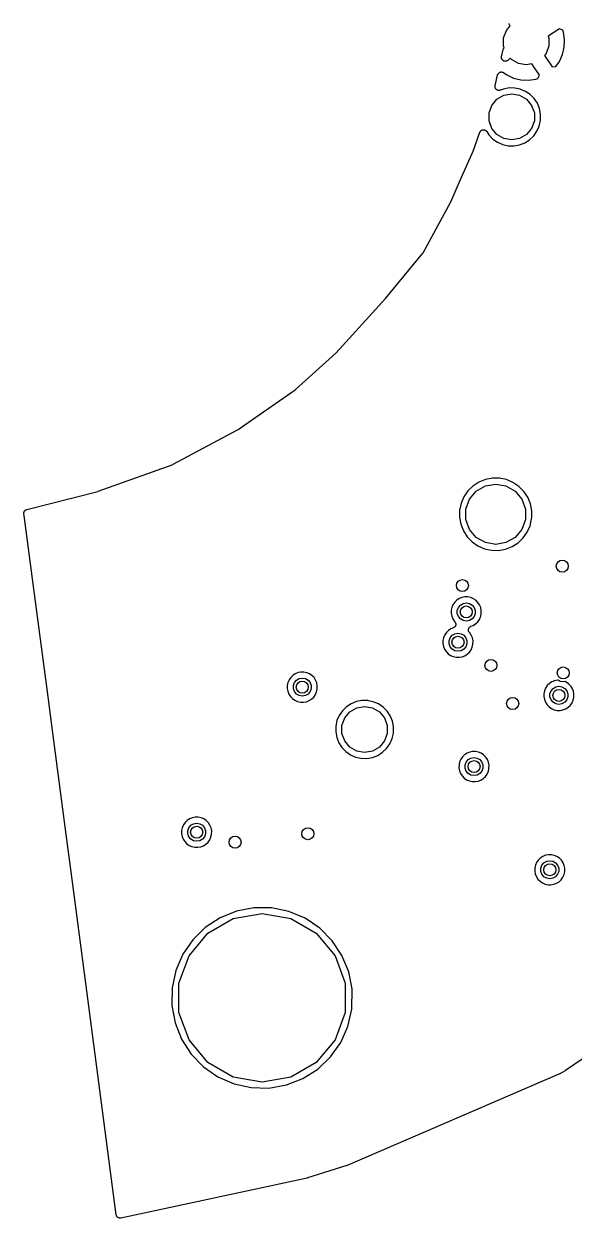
# Model space of a CAD drawing. Extents: x 83.8 to 170.2, y -169.8 to -83.8.
# Drawn here: x 130.06 to 148.36, y -169.82 to -130.09 of the extents above; entities that cross this region are included whole.
import ezdxf

# ---------------------------------------------------------------- set-up
doc = ezdxf.new("R2010")
doc.units = 0
doc.header["$MEASUREMENT"] = 0
doc.layers.add('BLACK', color=7, linetype='CONTINUOUS')

msp = doc.modelspace()

# ---------------------------------------------------------------- linework, layer by layer
at = {"layer": 'Black'}
for p, q in [((146.106, -130.309), (146.233, -130.157)), ((146.201, -130.1), (146.195, -130.082)), ((146.206, -130.119), (146.201, -130.1)), ((146.208, -130.121), (146.206, -130.119)), ((146.209, -130.124), (146.208, -130.121)), ((146.22, -130.139), (146.209, -130.124)), ((146.231, -130.155), (146.22, -130.139)), ((146.233, -130.157), (146.231, -130.155)), ((147.875, -130.251), (147.501, -130.503)), ((147.983, -130.305), (147.875, -130.251)), ((146.015, -130.559), (146.106, -130.309)), ((146.015, -130.824), (146.015, -130.559)), ((147.501, -130.503), (147.521, -130.559)), ((147.521, -130.559), (147.521, -130.824)), ((148.003, -130.37), (147.983, -130.305)), ((148.042, -130.621), (148.003, -130.37)), ((148.032, -130.87), (148.042, -130.621)), ((145.947, -131.182), (145.998, -130.947)), ((145.998, -130.947), (146, -130.943)), ((146, -130.939), (146.008, -130.923)), ((146, -130.943), (146, -130.939)), ((146.008, -130.923), (146.015, -130.906)), ((146.036, -130.883), (146.015, -130.824)), ((146.015, -130.906), (146.018, -130.903)), ((146.018, -130.903), (146.019, -130.899)), ((146.019, -130.899), (146.032, -130.887)), ((146.032, -130.887), (146.036, -130.883)), ((147.431, -131.074), (147.376, -131.139)), ((147.521, -130.824), (147.431, -131.074)), ((147.972, -131.114), (148.032, -130.87)), ((145.944, -131.198), (145.946, -131.19)), ((145.945, -131.212), (145.944, -131.198)), ((145.945, -131.226), (145.945, -131.212)), ((145.947, -131.234), (145.945, -131.226)), ((145.946, -131.19), (145.947, -131.182)), ((145.948, -131.242), (145.947, -131.234)), ((145.954, -131.255), (145.948, -131.242)), ((145.958, -131.268), (145.954, -131.255)), ((145.963, -131.275), (145.958, -131.268)), ((145.967, -131.282), (145.963, -131.275)), ((145.977, -131.292), (145.967, -131.282)), ((145.985, -131.303), (145.977, -131.292)), ((145.992, -131.308), (145.985, -131.303)), ((145.998, -131.313), (145.992, -131.308)), ((146.011, -131.319), (145.998, -131.313)), ((146.022, -131.327), (146.011, -131.319)), ((146.03, -131.329), (146.022, -131.327)), ((146.038, -131.332), (146.03, -131.329)), ((146.052, -131.333), (146.038, -131.332)), ((146.066, -131.336), (146.052, -131.333)), ((146.074, -131.335), (146.066, -131.336)), ((146.082, -131.336), (146.074, -131.335)), ((146.095, -131.332), (146.082, -131.336)), ((146.109, -131.33), (146.095, -131.332)), ((146.116, -131.327), (146.109, -131.33)), ((146.124, -131.324), (146.116, -131.327)), ((146.136, -131.316), (146.124, -131.324)), ((146.148, -131.31), (146.136, -131.316)), ((146.154, -131.304), (146.148, -131.31)), ((146.16, -131.299), (146.154, -131.304)), ((146.233, -131.226), (146.16, -131.299)), ((146.276, -131.278), (146.233, -131.226)), ((146.506, -131.41), (146.276, -131.278)), ((146.768, -131.456), (146.506, -131.41)), ((146.955, -131.423), (146.768, -131.456)), ((147.209, -131.799), (146.955, -131.423)), ((147.376, -131.139), (147.63, -131.515)), ((147.746, -131.505), (147.867, -131.34)), ((147.867, -131.34), (147.972, -131.114)), ((145.734, -132.155), (145.814, -131.788)), ((145.814, -131.788), (145.82, -131.774)), ((145.82, -131.774), (145.824, -131.759)), ((145.824, -131.759), (145.828, -131.754)), ((145.828, -131.754), (145.831, -131.747)), ((145.831, -131.747), (145.841, -131.736)), ((145.841, -131.736), (145.85, -131.724)), ((145.85, -131.724), (145.856, -131.72)), ((145.856, -131.72), (145.861, -131.715)), ((145.861, -131.715), (145.874, -131.708)), ((145.874, -131.708), (145.887, -131.699)), ((145.887, -131.699), (145.894, -131.697)), ((145.894, -131.697), (145.9, -131.694)), ((145.9, -131.694), (145.915, -131.692)), ((145.915, -131.692), (145.93, -131.689)), ((145.93, -131.689), (145.937, -131.689)), ((145.937, -131.689), (145.943, -131.688)), ((145.943, -131.688), (145.958, -131.692)), ((145.958, -131.692), (145.974, -131.693)), ((145.974, -131.693), (145.98, -131.696)), ((145.98, -131.696), (145.986, -131.698)), ((145.986, -131.698), (145.999, -131.706)), ((145.999, -131.706), (146.013, -131.713)), ((146.013, -131.713), (146.119, -131.79)), ((146.119, -131.79), (146.346, -131.896)), ((147.155, -131.907), (147.209, -131.799)), ((147.63, -131.515), (147.746, -131.505)), ((145.732, -132.165), (145.734, -132.16)), ((145.733, -132.182), (145.732, -132.165)), ((145.732, -132.199), (145.733, -132.182)), ((145.733, -132.204), (145.732, -132.199)), ((145.734, -132.209), (145.733, -132.204)), ((145.734, -132.16), (145.734, -132.155)), ((145.74, -132.225), (145.734, -132.209)), ((145.745, -132.241), (145.74, -132.225)), ((145.748, -132.245), (145.745, -132.241)), ((145.75, -132.25), (145.748, -132.245)), ((145.762, -132.262), (145.75, -132.25)), ((145.772, -132.276), (145.762, -132.262)), ((145.776, -132.279), (145.772, -132.276)), ((145.78, -132.282), (145.776, -132.279)), ((145.795, -132.29), (145.78, -132.282)), ((146.011, -132.258), (145.905, -132.3)), ((146.196, -132.222), (146.011, -132.258)), ((146.384, -132.224), (146.196, -132.222)), ((146.346, -131.896), (146.589, -131.955)), ((146.569, -132.261), (146.384, -132.224)), ((146.743, -132.335), (146.569, -132.261)), ((146.589, -131.955), (146.839, -131.966)), ((146.839, -131.966), (147.09, -131.927)), ((147.09, -131.927), (147.155, -131.907)), ((145.621, -132.802), (145.792, -132.599)), ((145.792, -132.599), (146.022, -132.466)), ((145.81, -132.3), (145.795, -132.29)), ((145.814, -132.301), (145.81, -132.3)), ((145.819, -132.303), (145.814, -132.301)), ((145.836, -132.305), (145.819, -132.303)), ((145.853, -132.309), (145.836, -132.305)), ((145.857, -132.309), (145.853, -132.309)), ((145.862, -132.309), (145.857, -132.309)), ((145.879, -132.306), (145.862, -132.309)), ((145.896, -132.303), (145.879, -132.306)), ((145.901, -132.301), (145.896, -132.303)), ((145.905, -132.3), (145.901, -132.301)), ((146.022, -132.466), (146.283, -132.42)), ((146.283, -132.42), (146.545, -132.466)), ((146.545, -132.466), (146.775, -132.599)), ((146.9, -132.44), (146.743, -132.335)), ((146.775, -132.599), (146.946, -132.802)), ((147.033, -132.574), (146.9, -132.44)), ((147.137, -132.731), (147.033, -132.574)), ((145.53, -133.052), (145.621, -132.802)), ((145.53, -133.318), (145.53, -133.052)), ((146.946, -132.802), (147.037, -133.052)), ((147.037, -133.052), (147.037, -133.318)), ((147.209, -132.905), (147.137, -132.731)), ((147.245, -133.09), (147.209, -132.905)), ((145.621, -133.567), (145.53, -133.318)), ((147.037, -133.318), (146.946, -133.567)), ((147.201, -133.49), (147.223, -133.392)), ((147.223, -133.392), (147.242, -133.307)), ((147.223, -133.392), (147.223, -133.392)), ((147.242, -133.307), (147.245, -133.09)), ((145.006, -134.32), (145.225, -133.697)), ((145.225, -133.697), (145.23, -133.69)), ((145.23, -133.69), (145.232, -133.681)), ((145.232, -133.681), (145.24, -133.671)), ((145.24, -133.671), (145.247, -133.659)), ((145.247, -133.659), (145.254, -133.653)), ((145.254, -133.653), (145.259, -133.646)), ((145.259, -133.646), (145.27, -133.639)), ((145.27, -133.639), (145.281, -133.63)), ((145.281, -133.63), (145.289, -133.627)), ((145.289, -133.627), (145.296, -133.622)), ((145.296, -133.622), (145.309, -133.619)), ((145.309, -133.619), (145.322, -133.615)), ((145.322, -133.615), (145.331, -133.615)), ((145.331, -133.615), (145.339, -133.613)), ((145.339, -133.613), (145.352, -133.614)), ((145.352, -133.614), (145.366, -133.614)), ((145.366, -133.614), (145.374, -133.617)), ((145.374, -133.617), (145.383, -133.618)), ((145.383, -133.618), (145.395, -133.624)), ((145.395, -133.624), (145.408, -133.629)), ((145.408, -133.629), (145.414, -133.634)), ((145.414, -133.634), (145.422, -133.638)), ((145.422, -133.638), (145.431, -133.648)), ((145.431, -133.648), (145.442, -133.657)), ((145.442, -133.657), (145.446, -133.664)), ((145.446, -133.664), (145.452, -133.671)), ((145.452, -133.671), (145.526, -133.785)), ((145.526, -133.785), (145.657, -133.921)), ((145.792, -133.771), (145.621, -133.567)), ((146.022, -133.904), (145.792, -133.771)), ((146.775, -133.771), (146.545, -133.904)), ((146.946, -133.567), (146.775, -133.771)), ((146.879, -133.947), (147.015, -133.817)), ((147.015, -133.817), (147.124, -133.662)), ((147.124, -133.662), (147.201, -133.49)), ((145.657, -133.921), (145.812, -134.029)), ((145.812, -134.029), (145.985, -134.104)), ((145.985, -134.104), (146.169, -134.145)), ((146.283, -133.95), (146.022, -133.904)), ((146.169, -134.145), (146.358, -134.149)), ((146.545, -133.904), (146.283, -133.95)), ((146.358, -134.149), (146.543, -134.116)), ((146.543, -134.116), (146.719, -134.048)), ((146.719, -134.048), (146.879, -133.947)), ((144.586, -135.269), (145.002, -134.329)), ((145.002, -134.329), (145.004, -134.325)), ((145.002, -134.329), (145.002, -134.329)), ((145.002, -134.329), (145.002, -134.329)), ((145.004, -134.325), (145.006, -134.32)), ((144.259, -136.007), (144.586, -135.269)), ((143.336, -137.711), (144.257, -136.012)), ((144.257, -136.012), (144.259, -136.007)), ((142.085, -139.229), (143.329, -137.721)), ((143.329, -137.721), (143.336, -137.711)), ((140.435, -141.041), (142.083, -139.231)), ((142.083, -139.231), (142.085, -139.229)), ((139.089, -142.255), (140.43, -141.046)), ((140.43, -141.046), (140.435, -141.041)), ((137.518, -143.353), (139.083, -142.26)), ((139.083, -142.26), (139.089, -142.255)), ((137.19, -143.581), (137.518, -143.353)), ((135.006, -144.75), (137.183, -143.585)), ((137.183, -143.585), (137.19, -143.581)), ((132.531, -145.64), (134.998, -144.754)), ((134.998, -144.754), (135.006, -144.75)), ((145.192, -145.334), (144.995, -145.463)), ((145.41, -145.246), (145.192, -145.334)), ((145.641, -145.202), (145.41, -145.246)), ((145.876, -145.204), (145.641, -145.202)), ((146.107, -145.251), (145.876, -145.204)), ((146.324, -145.342), (146.107, -145.251)), ((146.519, -145.474), (146.324, -145.342)), ((130.159, -146.243), (132.525, -145.642)), ((132.525, -145.642), (132.531, -145.64)), ((144.826, -145.628), (144.694, -145.822)), ((144.995, -145.463), (144.826, -145.628)), ((144.881, -145.901), (145.105, -145.634)), ((145.105, -145.634), (145.407, -145.46)), ((145.407, -145.46), (145.75, -145.399)), ((145.75, -145.399), (146.093, -145.46)), ((146.093, -145.46), (146.395, -145.634)), ((146.395, -145.634), (146.62, -145.901)), ((146.685, -145.641), (146.519, -145.474)), ((146.815, -145.837), (146.685, -145.641)), ((144.601, -146.038), (144.552, -146.269)), ((144.694, -145.822), (144.601, -146.038)), ((144.762, -146.229), (144.881, -145.901)), ((146.62, -145.901), (146.739, -146.229)), ((146.905, -146.054), (146.815, -145.837)), ((146.95, -146.284), (146.905, -146.054)), ((130.063, -146.376), (130.065, -146.357)), ((130.064, -146.379), (130.063, -146.376)), ((130.064, -146.383), (130.064, -146.379)), ((130.083, -146.531), (130.064, -146.383)), ((130.065, -146.357), (130.066, -146.339)), ((130.066, -146.339), (130.067, -146.335)), ((130.067, -146.335), (130.068, -146.332)), ((130.068, -146.332), (130.076, -146.315)), ((130.076, -146.315), (130.083, -146.298)), ((130.083, -146.298), (130.085, -146.295)), ((130.371, -148.714), (130.083, -146.531)), ((130.083, -146.531), (130.083, -146.531)), ((130.085, -146.295), (130.087, -146.292)), ((130.087, -146.292), (130.1, -146.279)), ((130.1, -146.279), (130.112, -146.265)), ((130.112, -146.265), (130.116, -146.264)), ((130.116, -146.264), (130.118, -146.261)), ((130.118, -146.261), (130.135, -146.254)), ((130.135, -146.254), (130.152, -146.245)), ((130.152, -146.245), (130.155, -146.245)), ((130.155, -146.245), (130.159, -146.243)), ((144.552, -146.269), (144.549, -146.504)), ((144.549, -146.504), (144.591, -146.735)), ((144.762, -146.577), (144.762, -146.229)), ((144.881, -146.905), (144.762, -146.577)), ((146.739, -146.577), (146.62, -146.905)), ((146.739, -146.229), (146.739, -146.577)), ((146.894, -146.784), (146.946, -146.555)), ((146.946, -146.555), (146.947, -146.513)), ((146.947, -146.513), (146.95, -146.284)), ((146.947, -146.513), (146.947, -146.513)), ((144.591, -146.735), (144.678, -146.954)), ((144.678, -146.954), (144.805, -147.152)), ((145.105, -147.172), (144.881, -146.905)), ((146.62, -146.905), (146.395, -147.172)), ((146.799, -146.999), (146.894, -146.784)), ((144.805, -147.152), (144.969, -147.321)), ((144.969, -147.321), (145.162, -147.456)), ((145.407, -147.346), (145.105, -147.172)), ((145.75, -147.407), (145.407, -147.346)), ((146.093, -147.346), (145.75, -147.407)), ((146.395, -147.172), (146.093, -147.346)), ((146.294, -147.479), (146.493, -147.353)), ((146.493, -147.353), (146.663, -147.191)), ((146.663, -147.191), (146.799, -146.999)), ((145.162, -147.456), (145.378, -147.55)), ((145.378, -147.55), (145.607, -147.6)), ((145.607, -147.6), (145.843, -147.605)), ((145.843, -147.605), (146.074, -147.564)), ((146.074, -147.564), (146.294, -147.479)), ((130.636, -150.729), (130.371, -148.714)), ((144.387, -149.33), (144.331, -149.411)), ((144.457, -149.262), (144.387, -149.33)), ((144.539, -149.208), (144.457, -149.262)), ((144.63, -149.171), (144.539, -149.208)), ((144.726, -149.153), (144.63, -149.171)), ((144.669, -149.37), (144.772, -149.352)), ((144.824, -149.153), (144.726, -149.153)), ((144.772, -149.352), (144.875, -149.37)), ((144.92, -149.173), (144.824, -149.153)), ((145.011, -149.211), (144.92, -149.173)), ((145.092, -149.266), (145.011, -149.211)), ((145.161, -149.336), (145.092, -149.266)), ((145.215, -149.417), (145.161, -149.336)), ((144.272, -149.597), (144.271, -149.695)), ((144.271, -149.695), (144.289, -149.792)), ((144.293, -149.501), (144.272, -149.597)), ((144.331, -149.411), (144.293, -149.501)), ((144.475, -149.601), (144.511, -149.502)), ((144.475, -149.705), (144.475, -149.601)), ((144.511, -149.804), (144.475, -149.705)), ((144.511, -149.502), (144.578, -149.422)), ((144.578, -149.422), (144.669, -149.37)), ((144.875, -149.37), (144.965, -149.422)), ((144.965, -149.422), (145.032, -149.502)), ((145.032, -149.502), (145.068, -149.601)), ((145.068, -149.705), (145.032, -149.804)), ((145.068, -149.601), (145.068, -149.705)), ((145.253, -149.508), (145.215, -149.417)), ((145.271, -149.603), (145.253, -149.508)), ((145.253, -149.791), (145.27, -149.717)), ((145.27, -149.717), (145.271, -149.603)), ((144.289, -149.792), (144.325, -149.883)), ((144.325, -149.883), (144.378, -149.965)), ((144.382, -150.159), (144.375, -150.163)), ((144.378, -149.965), (144.388, -149.976)), ((144.39, -150.148), (144.382, -150.159)), ((144.388, -149.976), (144.396, -149.987)), ((144.4, -150.139), (144.39, -150.148)), ((144.396, -149.987), (144.405, -149.997)), ((144.404, -150.131), (144.4, -150.139)), ((144.409, -150.124), (144.404, -150.131)), ((144.405, -149.997), (144.408, -150.005)), ((144.408, -150.005), (144.413, -150.013)), ((144.413, -150.111), (144.409, -150.124)), ((144.413, -150.013), (144.416, -150.026)), ((144.419, -150.099), (144.413, -150.111)), ((144.416, -150.026), (144.421, -150.038)), ((144.42, -150.091), (144.419, -150.099)), ((144.423, -150.082), (144.42, -150.091)), ((144.421, -150.038), (144.422, -150.047)), ((144.422, -150.047), (144.424, -150.055)), ((144.424, -150.055), (144.422, -150.069)), ((144.422, -150.069), (144.423, -150.082)), ((144.578, -149.884), (144.511, -149.804)), ((144.669, -149.936), (144.578, -149.884)), ((144.772, -149.954), (144.669, -149.936)), ((144.875, -149.936), (144.772, -149.954)), ((144.965, -149.884), (144.875, -149.936)), ((144.878, -150.164), (144.888, -150.153)), ((144.888, -150.153), (144.894, -150.149)), ((144.894, -150.149), (144.899, -150.144)), ((144.899, -150.144), (144.913, -150.138)), ((144.913, -150.138), (144.925, -150.13)), ((144.925, -150.13), (144.998, -150.102)), ((145.032, -149.804), (144.965, -149.884)), ((144.998, -150.102), (145.081, -150.049)), ((145.081, -150.049), (145.152, -149.981)), ((145.152, -149.981), (145.208, -149.901)), ((145.208, -149.901), (145.248, -149.812)), ((145.248, -149.812), (145.253, -149.791)), ((145.253, -149.791), (145.253, -149.791)), ((145.253, -149.791), (145.253, -149.791)), ((144.018, -150.508), (143.997, -150.604)), ((144.056, -150.418), (144.018, -150.508)), ((144.112, -150.337), (144.056, -150.418)), ((144.182, -150.268), (144.112, -150.337)), ((144.264, -150.215), (144.182, -150.268)), ((144.2, -150.608), (144.236, -150.509)), ((144.236, -150.509), (144.303, -150.429)), ((144.345, -150.182), (144.264, -150.215)), ((144.303, -150.429), (144.394, -150.377)), ((144.356, -150.175), (144.345, -150.182)), ((144.368, -150.17), (144.356, -150.175)), ((144.375, -150.163), (144.368, -150.17)), ((144.394, -150.377), (144.497, -150.359)), ((144.497, -150.359), (144.6, -150.377)), ((144.6, -150.377), (144.69, -150.429)), ((144.69, -150.429), (144.757, -150.509)), ((144.757, -150.509), (144.793, -150.608)), ((144.845, -150.259), (144.846, -150.244)), ((144.847, -150.266), (144.845, -150.259)), ((144.846, -150.229), (144.848, -150.222)), ((144.846, -150.244), (144.846, -150.229)), ((144.847, -150.273), (144.847, -150.266)), ((144.852, -150.287), (144.847, -150.273)), ((144.848, -150.222), (144.849, -150.215)), ((144.849, -150.215), (144.855, -150.201)), ((144.856, -150.301), (144.852, -150.287)), ((144.855, -150.201), (144.86, -150.187)), ((144.86, -150.307), (144.856, -150.301)), ((144.86, -150.187), (144.865, -150.181)), ((144.863, -150.314), (144.86, -150.307)), ((144.873, -150.325), (144.863, -150.314)), ((144.865, -150.181), (144.868, -150.175)), ((144.868, -150.175), (144.878, -150.164)), ((144.881, -150.338), (144.873, -150.325)), ((144.886, -150.342), (144.881, -150.338)), ((144.94, -150.424), (144.886, -150.342)), ((144.978, -150.515), (144.94, -150.424)), ((144.997, -150.61), (144.978, -150.515)), ((130.832, -152.223), (130.636, -150.729)), ((130.636, -150.729), (130.636, -150.729)), ((143.997, -150.604), (143.996, -150.702)), ((143.996, -150.702), (144.014, -150.798)), ((144.014, -150.798), (144.05, -150.89)), ((144.05, -150.89), (144.103, -150.972)), ((144.2, -150.712), (144.2, -150.608)), ((144.236, -150.811), (144.2, -150.712)), ((144.303, -150.891), (144.236, -150.811)), ((144.394, -150.943), (144.303, -150.891)), ((144.497, -150.961), (144.394, -150.943)), ((144.6, -150.943), (144.497, -150.961)), ((144.69, -150.891), (144.6, -150.943)), ((144.757, -150.811), (144.69, -150.891)), ((144.793, -150.712), (144.757, -150.811)), ((144.793, -150.608), (144.793, -150.712)), ((144.877, -150.988), (144.934, -150.908)), ((144.934, -150.908), (144.973, -150.819)), ((144.973, -150.819), (144.995, -150.724)), ((144.995, -150.724), (144.997, -150.61)), ((144.103, -150.972), (144.171, -151.043)), ((144.171, -151.043), (144.252, -151.099)), ((144.252, -151.099), (144.341, -151.138)), ((144.341, -151.138), (144.437, -151.159)), ((144.437, -151.159), (144.535, -151.161)), ((144.535, -151.161), (144.632, -151.144)), ((144.632, -151.144), (144.723, -151.108)), ((144.723, -151.108), (144.806, -151.056)), ((144.806, -151.056), (144.877, -150.988)), ((139.087, -151.708), (139.005, -151.762)), ((139.178, -151.672), (139.087, -151.708)), ((139.275, -151.653), (139.178, -151.672)), ((139.373, -151.654), (139.275, -151.653)), ((139.469, -151.674), (139.373, -151.654)), ((139.559, -151.712), (139.469, -151.674)), ((139.64, -151.766), (139.559, -151.712)), ((138.821, -152.098), (138.82, -152.196)), ((138.841, -152.002), (138.821, -152.098)), ((138.88, -151.911), (138.841, -152.002)), ((138.935, -151.831), (138.88, -151.911)), ((139.005, -151.762), (138.935, -151.831)), ((139.024, -152.101), (139.059, -152.003)), ((139.024, -152.206), (139.024, -152.101)), ((139.059, -152.003), (139.127, -151.923)), ((139.127, -151.923), (139.217, -151.871)), ((139.217, -151.871), (139.32, -151.852)), ((139.32, -151.852), (139.423, -151.871)), ((139.423, -151.871), (139.514, -151.923)), ((139.514, -151.923), (139.581, -152.003)), ((139.581, -152.003), (139.617, -152.101)), ((139.617, -152.101), (139.617, -152.206)), ((139.71, -151.836), (139.64, -151.766)), ((139.764, -151.918), (139.71, -151.836)), ((139.801, -152.008), (139.764, -151.918)), ((139.82, -152.104), (139.801, -152.008)), ((139.818, -152.217), (139.82, -152.104)), ((147.467, -152.104), (147.412, -152.185)), ((147.537, -152.036), (147.467, -152.104)), ((147.619, -151.982), (147.537, -152.036)), ((147.71, -151.945), (147.619, -151.982)), ((147.659, -152.197), (147.749, -152.144)), ((147.807, -151.927), (147.71, -151.945)), ((147.749, -152.144), (147.852, -152.126)), ((147.83, -151.927), (147.807, -151.927)), ((147.894, -151.964), (147.83, -151.927)), ((147.852, -152.126), (147.955, -152.144)), ((147.997, -151.982), (147.894, -151.964)), ((147.955, -152.144), (148.046, -152.197)), ((148.058, -151.971), (147.997, -151.982)), ((148.091, -151.985), (148.058, -151.971)), ((148.172, -152.04), (148.091, -151.985)), ((148.242, -152.11), (148.172, -152.04)), ((148.255, -152.129), (148.242, -152.11)), ((148.296, -152.191), (148.255, -152.129)), ((148.255, -152.129), (148.255, -152.129)), ((131.023, -153.669), (130.832, -152.223)), ((138.82, -152.196), (138.837, -152.292)), ((138.837, -152.292), (138.873, -152.383)), ((138.873, -152.383), (138.926, -152.466)), ((138.926, -152.466), (138.995, -152.536)), ((138.995, -152.536), (139.075, -152.592)), ((139.059, -152.304), (139.024, -152.206)), ((139.127, -152.384), (139.059, -152.304)), ((139.217, -152.437), (139.127, -152.384)), ((139.32, -152.455), (139.217, -152.437)), ((139.423, -152.437), (139.32, -152.455)), ((139.514, -152.384), (139.423, -152.437)), ((139.581, -152.304), (139.514, -152.384)), ((139.617, -152.206), (139.581, -152.304)), ((139.629, -152.549), (139.701, -152.482)), ((139.701, -152.482), (139.757, -152.402)), ((139.757, -152.402), (139.797, -152.312)), ((139.797, -152.312), (139.818, -152.217)), ((147.353, -152.371), (147.352, -152.469)), ((147.352, -152.469), (147.369, -152.566)), ((147.373, -152.275), (147.353, -152.371)), ((147.412, -152.185), (147.373, -152.275)), ((147.556, -152.375), (147.591, -152.277)), ((147.556, -152.48), (147.556, -152.375)), ((147.591, -152.578), (147.556, -152.48)), ((147.591, -152.277), (147.659, -152.197)), ((148.046, -152.197), (148.113, -152.277)), ((148.113, -152.277), (148.149, -152.375)), ((148.149, -152.48), (148.113, -152.578)), ((148.149, -152.375), (148.149, -152.48)), ((148.333, -152.282), (148.296, -152.191)), ((148.329, -152.586), (148.35, -152.491)), ((148.352, -152.377), (148.333, -152.282)), ((148.35, -152.491), (148.352, -152.377)), ((139.075, -152.592), (139.165, -152.631)), ((139.165, -152.631), (139.261, -152.652)), ((139.261, -152.652), (139.359, -152.654)), ((139.359, -152.654), (139.455, -152.637)), ((139.455, -152.637), (139.547, -152.602)), ((139.547, -152.602), (139.629, -152.549)), ((140.652, -152.939), (140.546, -153.095)), ((140.787, -152.807), (140.652, -152.939)), ((140.945, -152.704), (140.787, -152.807)), ((140.901, -152.975), (141.131, -152.842)), ((141.12, -152.633), (140.945, -152.704)), ((141.305, -152.598), (141.12, -152.633)), ((141.131, -152.842), (141.393, -152.796)), ((141.494, -152.599), (141.305, -152.598)), ((141.393, -152.796), (141.654, -152.842)), ((141.518, -152.604), (141.494, -152.599)), ((141.679, -152.637), (141.518, -152.604)), ((141.654, -152.842), (141.884, -152.975)), ((141.853, -152.71), (141.679, -152.637)), ((142.009, -152.816), (141.853, -152.71)), ((142.142, -152.95), (142.009, -152.816)), ((147.369, -152.566), (147.405, -152.657)), ((147.405, -152.657), (147.458, -152.739)), ((147.458, -152.739), (147.527, -152.81)), ((147.527, -152.81), (147.607, -152.866)), ((147.659, -152.658), (147.591, -152.578)), ((147.607, -152.866), (147.697, -152.905)), ((147.749, -152.71), (147.659, -152.658)), ((147.697, -152.905), (147.793, -152.926)), ((147.852, -152.728), (147.749, -152.71)), ((147.793, -152.926), (147.891, -152.928)), ((147.955, -152.71), (147.852, -152.728)), ((147.891, -152.928), (147.987, -152.911)), ((148.046, -152.658), (147.955, -152.71)), ((147.987, -152.911), (148.079, -152.876)), ((148.113, -152.578), (148.046, -152.658)), ((148.079, -152.876), (148.162, -152.823)), ((148.162, -152.823), (148.233, -152.756)), ((148.233, -152.756), (148.289, -152.675)), ((148.289, -152.675), (148.329, -152.586)), ((140.471, -153.268), (140.432, -153.453)), ((140.546, -153.095), (140.471, -153.268)), ((140.64, -153.428), (140.73, -153.178)), ((140.73, -153.178), (140.901, -152.975)), ((141.884, -152.975), (142.055, -153.178)), ((142.055, -153.178), (142.146, -153.428)), ((142.246, -153.107), (142.142, -152.95)), ((142.257, -153.133), (142.246, -153.107)), ((142.318, -153.281), (142.257, -153.133)), ((142.257, -153.133), (142.257, -153.133)), ((142.355, -153.465), (142.318, -153.281)), ((131.18, -154.864), (131.023, -153.669)), ((131.023, -153.669), (131.023, -153.669)), ((140.432, -153.453), (140.43, -153.642)), ((140.43, -153.642), (140.464, -153.827)), ((140.64, -153.694), (140.64, -153.428)), ((140.73, -153.943), (140.64, -153.694)), ((142.146, -153.694), (142.055, -153.943)), ((142.146, -153.428), (142.146, -153.694)), ((142.31, -153.866), (142.352, -153.683)), ((142.352, -153.683), (142.355, -153.465)), ((140.464, -153.827), (140.533, -154.003)), ((140.533, -154.003), (140.635, -154.161)), ((140.901, -154.147), (140.73, -153.943)), ((142.055, -153.943), (141.884, -154.147)), ((142.125, -154.192), (142.233, -154.038)), ((142.233, -154.038), (142.31, -153.866)), ((140.635, -154.161), (140.766, -154.297)), ((140.766, -154.297), (140.921, -154.405)), ((141.131, -154.279), (140.901, -154.147)), ((140.921, -154.405), (141.094, -154.48)), ((141.094, -154.48), (141.278, -154.521)), ((141.393, -154.326), (141.131, -154.279)), ((141.278, -154.521), (141.467, -154.524)), ((141.654, -154.279), (141.393, -154.326)), ((141.467, -154.524), (141.653, -154.492)), ((141.653, -154.492), (141.829, -154.424)), ((141.884, -154.147), (141.654, -154.279)), ((141.829, -154.424), (141.988, -154.322)), ((141.988, -154.322), (142.125, -154.192)), ((144.645, -154.472), (144.59, -154.553)), ((144.715, -154.404), (144.645, -154.472)), ((144.797, -154.35), (144.715, -154.404)), ((144.888, -154.313), (144.797, -154.35)), ((144.837, -154.564), (144.927, -154.512)), ((144.985, -154.295), (144.888, -154.313)), ((144.927, -154.512), (145.03, -154.494)), ((145.083, -154.295), (144.985, -154.295)), ((145.03, -154.494), (145.133, -154.512)), ((145.179, -154.315), (145.083, -154.295)), ((145.133, -154.512), (145.224, -154.564)), ((145.269, -154.353), (145.179, -154.315)), ((145.347, -154.406), (145.269, -154.353)), ((145.35, -154.408), (145.347, -154.406)), ((145.347, -154.406), (145.347, -154.406)), ((145.419, -154.478), (145.35, -154.408)), ((145.474, -154.559), (145.419, -154.478)), ((131.468, -157.05), (131.18, -154.864)), ((144.531, -154.739), (144.529, -154.837)), ((144.529, -154.837), (144.547, -154.934)), ((144.551, -154.643), (144.531, -154.739)), ((144.59, -154.553), (144.551, -154.643)), ((144.734, -154.743), (144.769, -154.645)), ((144.734, -154.847), (144.734, -154.743)), ((144.769, -154.946), (144.734, -154.847)), ((144.769, -154.645), (144.837, -154.564)), ((145.224, -154.564), (145.291, -154.645)), ((145.291, -154.645), (145.327, -154.743)), ((145.327, -154.847), (145.291, -154.946)), ((145.327, -154.743), (145.327, -154.847)), ((145.511, -154.65), (145.474, -154.559)), ((145.507, -154.954), (145.528, -154.859)), ((145.53, -154.745), (145.511, -154.65)), ((145.528, -154.859), (145.53, -154.745)), ((144.547, -154.934), (144.583, -155.025)), ((144.583, -155.025), (144.636, -155.107)), ((144.636, -155.107), (144.704, -155.178)), ((144.704, -155.178), (144.785, -155.234)), ((144.837, -155.026), (144.769, -154.946)), ((144.785, -155.234), (144.875, -155.273)), ((144.927, -155.078), (144.837, -155.026)), ((144.875, -155.273), (144.971, -155.294)), ((145.03, -155.096), (144.927, -155.078)), ((144.971, -155.294), (145.069, -155.296)), ((145.133, -155.078), (145.03, -155.096)), ((145.069, -155.296), (145.165, -155.279)), ((145.224, -155.026), (145.133, -155.078)), ((145.165, -155.279), (145.257, -155.244)), ((145.291, -154.946), (145.224, -155.026)), ((145.257, -155.244), (145.339, -155.191)), ((145.339, -155.191), (145.41, -155.123)), ((145.41, -155.123), (145.467, -155.043)), ((145.467, -155.043), (145.507, -154.954)), ((135.666, -156.498), (135.575, -156.535)), ((135.762, -156.48), (135.666, -156.498)), ((135.86, -156.481), (135.762, -156.48)), ((135.956, -156.5), (135.86, -156.481)), ((136.047, -156.538), (135.956, -156.5)), ((135.329, -156.829), (135.308, -156.924)), ((135.367, -156.738), (135.329, -156.829)), ((135.423, -156.657), (135.367, -156.738)), ((135.493, -156.589), (135.423, -156.657)), ((135.575, -156.535), (135.493, -156.589)), ((135.511, -156.928), (135.547, -156.83)), ((135.547, -156.83), (135.614, -156.75)), ((135.614, -156.75), (135.705, -156.697)), ((135.705, -156.697), (135.808, -156.679)), ((135.808, -156.679), (135.911, -156.697)), ((135.911, -156.697), (136.001, -156.75)), ((136.001, -156.75), (136.068, -156.83)), ((136.128, -156.593), (136.047, -156.538)), ((136.068, -156.83), (136.104, -156.928)), ((136.197, -156.663), (136.128, -156.593)), ((136.251, -156.745), (136.197, -156.663)), ((136.289, -156.835), (136.251, -156.745)), ((136.308, -156.931), (136.289, -156.835)), ((131.632, -158.299), (131.468, -157.05)), ((135.308, -156.924), (135.307, -157.022)), ((135.307, -157.022), (135.325, -157.119)), ((135.325, -157.119), (135.361, -157.21)), ((135.361, -157.21), (135.414, -157.293)), ((135.414, -157.293), (135.482, -157.363)), ((135.511, -157.033), (135.511, -156.928)), ((135.547, -157.131), (135.511, -157.033)), ((135.614, -157.211), (135.547, -157.131)), ((135.705, -157.263), (135.614, -157.211)), ((135.808, -157.282), (135.705, -157.263)), ((135.911, -157.263), (135.808, -157.282)), ((136.001, -157.211), (135.911, -157.263)), ((136.068, -157.131), (136.001, -157.211)), ((136.104, -157.033), (136.068, -157.131)), ((136.104, -156.928), (136.104, -157.033)), ((136.117, -157.376), (136.188, -157.309)), ((136.188, -157.309), (136.245, -157.229)), ((136.245, -157.229), (136.284, -157.139)), ((136.284, -157.139), (136.306, -157.044)), ((136.306, -157.044), (136.308, -156.931)), ((135.482, -157.363), (135.563, -157.419)), ((135.563, -157.419), (135.652, -157.458)), ((135.652, -157.458), (135.748, -157.479)), ((135.748, -157.479), (135.846, -157.481)), ((135.846, -157.481), (135.943, -157.464)), ((135.943, -157.464), (136.034, -157.429)), ((136.034, -157.429), (136.117, -157.376)), ((147.071, -158.077), (147.05, -158.173)), ((147.109, -157.987), (147.071, -158.077)), ((147.165, -157.906), (147.109, -157.987)), ((147.235, -157.838), (147.165, -157.906)), ((147.317, -157.784), (147.235, -157.838)), ((147.253, -158.177), (147.289, -158.079)), ((147.289, -158.079), (147.356, -157.999)), ((147.408, -157.747), (147.317, -157.784)), ((147.356, -157.999), (147.447, -157.946)), ((147.504, -157.729), (147.408, -157.747)), ((147.447, -157.946), (147.55, -157.928)), ((147.602, -157.73), (147.504, -157.729)), ((147.55, -157.928), (147.653, -157.946)), ((147.698, -157.749), (147.602, -157.73)), ((147.653, -157.946), (147.743, -157.999)), ((147.789, -157.787), (147.698, -157.749)), ((147.743, -157.999), (147.811, -158.079)), ((147.87, -157.842), (147.789, -157.787)), ((147.811, -158.079), (147.846, -158.177)), ((147.893, -157.866), (147.87, -157.842)), ((147.939, -157.912), (147.893, -157.866)), ((147.993, -157.993), (147.939, -157.912)), ((148.031, -158.084), (147.993, -157.993)), ((148.05, -158.179), (148.031, -158.084)), ((132.22, -162.768), (131.632, -158.299)), ((131.632, -158.299), (131.632, -158.299)), ((147.05, -158.173), (147.049, -158.271)), ((147.049, -158.271), (147.067, -158.368)), ((147.067, -158.368), (147.103, -158.459)), ((147.103, -158.459), (147.156, -158.541)), ((147.253, -158.282), (147.253, -158.177)), ((147.289, -158.38), (147.253, -158.282)), ((147.356, -158.46), (147.289, -158.38)), ((147.447, -158.512), (147.356, -158.46)), ((147.743, -158.46), (147.653, -158.512)), ((147.811, -158.38), (147.743, -158.46)), ((147.846, -158.282), (147.811, -158.38)), ((147.846, -158.177), (147.846, -158.282)), ((147.93, -158.558), (147.987, -158.477)), ((147.987, -158.477), (148.027, -158.388)), ((148.027, -158.388), (148.048, -158.293)), ((148.048, -158.293), (148.05, -158.179)), ((147.156, -158.541), (147.224, -158.612)), ((147.224, -158.612), (147.305, -158.668)), ((147.305, -158.668), (147.395, -158.707)), ((147.395, -158.707), (147.49, -158.728)), ((147.55, -158.53), (147.447, -158.512)), ((147.49, -158.728), (147.588, -158.73)), ((147.653, -158.512), (147.55, -158.53)), ((147.588, -158.73), (147.685, -158.713)), ((147.685, -158.713), (147.776, -158.678)), ((147.776, -158.678), (147.859, -158.625)), ((147.859, -158.625), (147.93, -158.558)), ((137.132, -159.603), (136.588, -159.823)), ((137.022, -159.853), (137.982, -159.684)), ((137.709, -159.493), (137.132, -159.603)), ((138.296, -159.497), (137.709, -159.493)), ((137.982, -159.684), (138.941, -159.853)), ((138.871, -159.615), (138.296, -159.497)), ((139.412, -159.842), (138.871, -159.615)), ((136.588, -159.823), (136.096, -160.144)), ((136.179, -160.34), (137.022, -159.853)), ((138.941, -159.853), (139.784, -160.34)), ((139.899, -160.171), (139.412, -159.842)), ((135.553, -161.086), (136.179, -160.34)), ((136.096, -160.144), (135.677, -160.555)), ((139.784, -160.34), (140.411, -161.086)), ((140.313, -160.587), (139.899, -160.171)), ((135.677, -160.555), (135.345, -161.039)), ((140.638, -161.076), (140.313, -160.587)), ((154.495, -160.498), (148.075, -164.91)), ((135.345, -161.039), (135.114, -161.579)), ((135.22, -162.002), (135.553, -161.086)), ((140.411, -161.086), (140.744, -162.002)), ((140.862, -161.619), (140.638, -161.076)), ((135.114, -161.579), (134.992, -162.153)), ((140.976, -162.194), (140.862, -161.619)), ((135.22, -162.976), (135.22, -162.002)), ((140.744, -162.002), (140.744, -162.976)), ((134.992, -162.153), (134.984, -162.741)), ((140.966, -162.867), (140.976, -162.194)), ((133.133, -169.705), (132.22, -162.768)), ((132.22, -162.768), (132.22, -162.768)), ((134.984, -162.741), (135.09, -163.318)), ((140.836, -163.438), (140.966, -162.867)), ((135.553, -163.891), (135.22, -162.976)), ((140.744, -162.976), (140.411, -163.891)), ((135.09, -163.318), (135.306, -163.864)), ((140.597, -163.975), (140.836, -163.438)), ((135.306, -163.864), (135.624, -164.358)), ((136.179, -164.637), (135.553, -163.891)), ((140.411, -163.891), (139.784, -164.637)), ((140.259, -164.455), (140.597, -163.975)), ((135.624, -164.358), (136.032, -164.78)), ((139.834, -164.86), (140.259, -164.455)), ((136.032, -164.78), (136.514, -165.115)), ((137.022, -165.124), (136.179, -164.637)), ((139.784, -164.637), (138.941, -165.124)), ((136.514, -165.115), (137.052, -165.35)), ((137.982, -165.293), (137.022, -165.124)), ((138.941, -165.124), (137.982, -165.293)), ((138.791, -165.386), (139.338, -165.174)), ((139.338, -165.174), (139.834, -164.86)), ((147.852, -165.033), (140.812, -168.065)), ((147.858, -165.03), (147.852, -165.033)), ((147.864, -165.028), (147.858, -165.03)), ((148.064, -164.917), (147.864, -165.028)), ((148.069, -164.913), (148.064, -164.917)), ((148.075, -164.91), (148.069, -164.913)), ((137.052, -165.35), (137.625, -165.476)), ((137.625, -165.476), (138.212, -165.488)), ((138.212, -165.488), (138.791, -165.386)), ((140.8, -168.07), (139.497, -168.481)), ((140.805, -168.067), (140.8, -168.07)), ((140.812, -168.065), (140.805, -168.067)), ((139.485, -168.484), (133.285, -169.813)), ((139.491, -168.482), (139.485, -168.484)), ((139.497, -168.481), (139.491, -168.482)), ((133.138, -169.721), (133.133, -169.705)), ((133.141, -169.737), (133.138, -169.721)), ((133.144, -169.742), (133.141, -169.737)), ((133.146, -169.748), (133.144, -169.742)), ((133.156, -169.76), (133.146, -169.748)), ((133.165, -169.774), (133.156, -169.76)), ((133.169, -169.778), (133.165, -169.774)), ((133.173, -169.783), (133.169, -169.778)), ((133.187, -169.791), (133.173, -169.783)), ((133.199, -169.801), (133.187, -169.791)), ((133.205, -169.803), (133.199, -169.801)), ((133.21, -169.806), (133.205, -169.803)), ((133.226, -169.81), (133.21, -169.806)), ((133.241, -169.815), (133.226, -169.81)), ((133.247, -169.814), (133.241, -169.815)), ((133.253, -169.816), (133.247, -169.814)), ((133.269, -169.814), (133.253, -169.816)), ((133.285, -169.813), (133.269, -169.814))]:
    msp.add_line(p, q, dxfattribs=at)
for centre in [(147.966, -148.129), (144.642, -148.775), (144.772, -149.653), (144.497, -150.66), (145.594, -151.429), (147.997, -151.681), (139.32, -152.154), (146.315, -152.697), (147.852, -152.427), (145.03, -154.795), (135.808, -156.98), (139.503, -157.03), (137.085, -157.31), (147.55, -158.229)]:
    msp.add_circle(centre, 0.2, dxfattribs=at)

doc.saveas('drawing.dxf')
